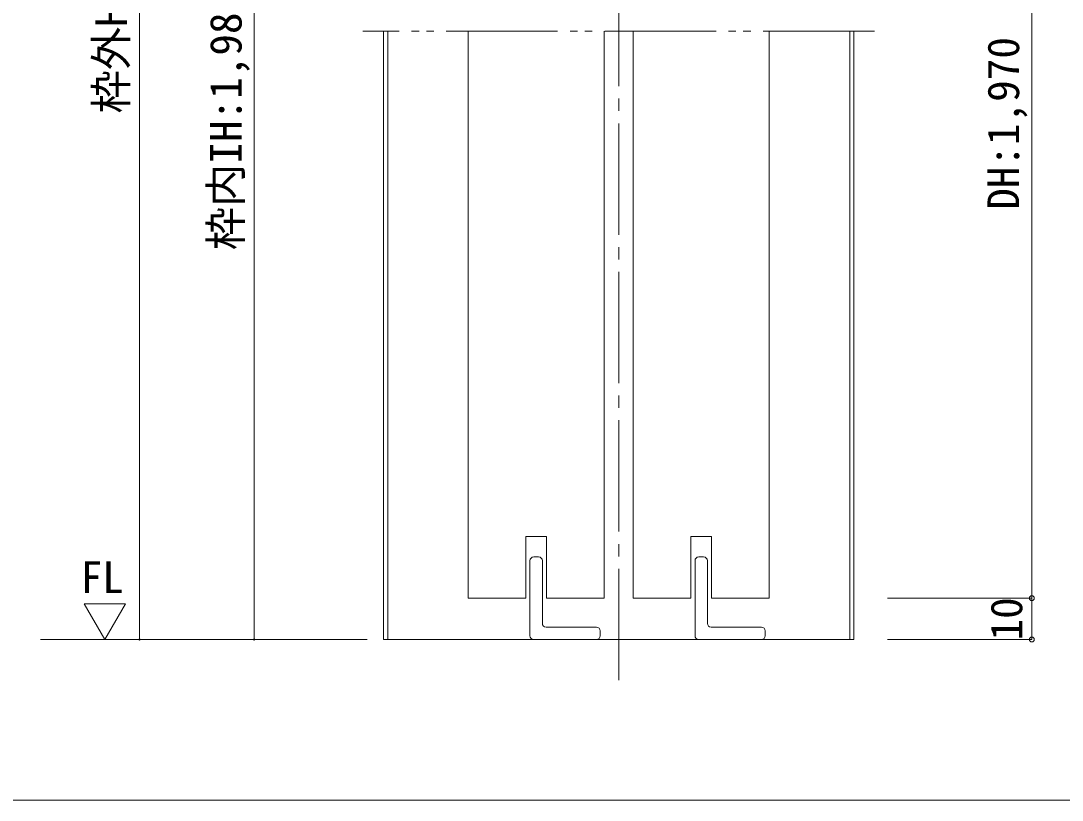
# Model space of a CAD drawing. Units: millimetres on the paper, enlarged 10 times, with parts at other scales. Extents: x -1985 to 2015, y -1370 to 1400.
# Drawn here: x -1243 to -401, y -52 to 577 of the extents above; entities that cross this region are included whole.
import ezdxf
from ezdxf.enums import TextEntityAlignment as Align

# ---------------------------------------------------------------- set-up
doc = ezdxf.new("R2010")
doc.units = ezdxf.units.MM
doc.header["$LTSCALE"] = 10
doc.header["$PDMODE"] = 32
doc.header["$PDSIZE"] = 4
doc.linetypes.add('CHAIN2', pattern=[12, 9, -1, 1, -1])
doc.linetypes.add('DOUBLE_CHAIN2', pattern=[12.8, 9, -1, 0.6, -0.6, 0.6, -1])
for name, color, linetype, lineweight in [('1-0_H-SYM', 7, 'Continuous', 20), ('1-1_0', 7, 'Continuous', 20), ('2-0_18', 7, 'Continuous', 20)]:
    doc.layers.add(name, color=color, linetype=linetype, lineweight=lineweight)
doc.styles.add('ＭＳ ゴシック', font='')
doc.styles.get('ＭＳ ゴシック').set_extended_font_data('MS Gothic')

msp = doc.modelspace()

# ---------------------------------------------------------------- linework, layer by layer
at = {"layer": '1-0_H-SYM'}
msp.add_lwpolyline([(395, -52.5), (-1935, -52.5), (-1935, 1350)], dxfattribs=at)
at = {"layer": '1-1_0'}
msp.add_lwpolyline([(395, -52.5), (-1935, -52.5), (-1935, 1350)], dxfattribs=at)
at = {"layer": '2-0_18', "color": 4, "linetype": 'CHAIN2', "lineweight": 9}
msp.add_line((-759.5, 1094.53), (-759.5, 44.05), dxfattribs=at)
at = {"layer": '2-0_18', "color": 4, "lineweight": 9}
for p, q in [((-1146.65, 1061.2), (-1146.65, 77.38)), ((-1054.04, 941.2), (-1054.04, 77.38)), ((-425.68, 914.53), (-425.68, 110.71)), ((-425.68, 110.71), (-542.27, 110.71)), ((-425.68, 110.71), (-425.68, 77.38)), ((-962.83, 77.38), (-1226.8, 77.38)), ((-425.68, 77.38), (-542.27, 77.38))]:
    msp.add_line(p, q, dxfattribs=at)
at = {"layer": '2-0_18', "linetype": 'DOUBLE_CHAIN2'}
msp.add_line((-552.83, 569.05), (-966.17, 569.05), dxfattribs=at)
at = {"layer": '2-0_18'}
for p, q in [((-949.5, 569.05), (-949.5, 77.38)), ((-946.17, 569.05), (-946.17, 77.38)), ((-771.17, 569.05), (-771.17, 110.71)), ((-637.83, 569.05), (-637.83, 110.71)), ((-572.83, 569.05), (-572.83, 77.38)), ((-569.5, 569.05), (-569.5, 77.38)), ((-834.5, 160.71), (-817.83, 160.71)), ((-834.5, 110.71), (-834.5, 160.71)), ((-817.83, 110.71), (-817.83, 160.71)), ((-701.17, 160.71), (-684.5, 160.71)), ((-701.17, 110.71), (-701.17, 160.71)), ((-684.5, 110.71), (-684.5, 160.71)), ((-828.17, 144.05), (-824.17, 144.05)), ((-694.83, 144.05), (-690.83, 144.05)), ((-831.17, 80.38), (-831.17, 141.05)), ((-821.17, 141.05), (-821.17, 90.38)), ((-697.83, 80.38), (-697.83, 141.05)), ((-687.83, 141.05), (-687.83, 90.38)), ((-817.83, 110.71), (-771.17, 110.71)), ((-684.5, 110.71), (-637.83, 110.71)), ((-818.17, 87.38), (-777.46, 87.38)), ((-774.46, 80.38), (-774.46, 84.38)), ((-684.83, 87.38), (-644.13, 87.38)), ((-641.13, 80.38), (-641.13, 84.38)), ((-949.5, 77.38), (-569.5, 77.38)), ((-777.46, 77.38), (-828.17, 77.38)), ((-644.13, 77.38), (-694.83, 77.38))]:
    msp.add_line(p, q, dxfattribs=at)
for points in [[(-881.17, 569.05), (-881.17, 110.71), (-834.5, 110.71)], [(-747.83, 569.05), (-747.83, 110.71), (-701.17, 110.71)]]:
    msp.add_lwpolyline(points, dxfattribs=at)
at = {"layer": '2-0_18', "color": 4, "lineweight": 9}
msp.add_lwpolyline([(-1174.67, 77.38), (-1158.18, 106.07), (-1191.37, 106.07)], close=True, dxfattribs=at)
at = {"layer": '2-0_18'}
for centre, start, end in [((-828.17, 141.05), 90, 180), ((-824.17, 141.05), 0, 90), ((-694.83, 141.05), 90, 180), ((-690.83, 141.05), 0, 90), ((-818.17, 90.38), 180, 270), ((-777.46, 84.38), 0, 90), ((-684.83, 90.38), 180, 270), ((-644.13, 84.38), 0, 90), ((-828.17, 80.38), 180, 270), ((-777.46, 80.38), 270, 0), ((-694.83, 80.38), 180, 270), ((-644.13, 80.38), 270, 0)]:
    msp.add_arc(centre, 3, start, end, dxfattribs=at)
at = {"layer": '2-0_18', "color": 4, "lineweight": 9}
for centre, start, end in [((-1146.65, 77.38), 90, 270), ((-1146.65, 77.38), 270, 90), ((-1054.04, 77.38), 90, 270), ((-1054.04, 77.38), 270, 90)]:
    msp.add_arc(centre, 0.521, start, end, dxfattribs=at)
at = {"layer": '2-0_18', "color": 4}
for p in [(-425.68, 110.71), (-425.68, 77.38)]:
    msp.add_point(p, dxfattribs=at)

# ---------------------------------------------------------------- texts
at = {"layer": '2-0_18', "style": 'ＭＳ ゴシック'}
for s, p in [('枠外H:2,024', (-1149.15, 502.5)), ('枠内IH:1,988', (-1056.54, 391.96)), ('DH:1,970', (-428.18, 424.63)), ('10', (-425.68, 76.55))]:
    msp.add_text(s, height=25.66, rotation=90, dxfattribs=at).set_placement(p, align=Align.BOTTOM_LEFT)
msp.add_text('FL', height=25.66, dxfattribs=at).set_placement((-1194.33, 107.18), align=Align.BOTTOM_LEFT)

doc.saveas('drawing.dxf')
